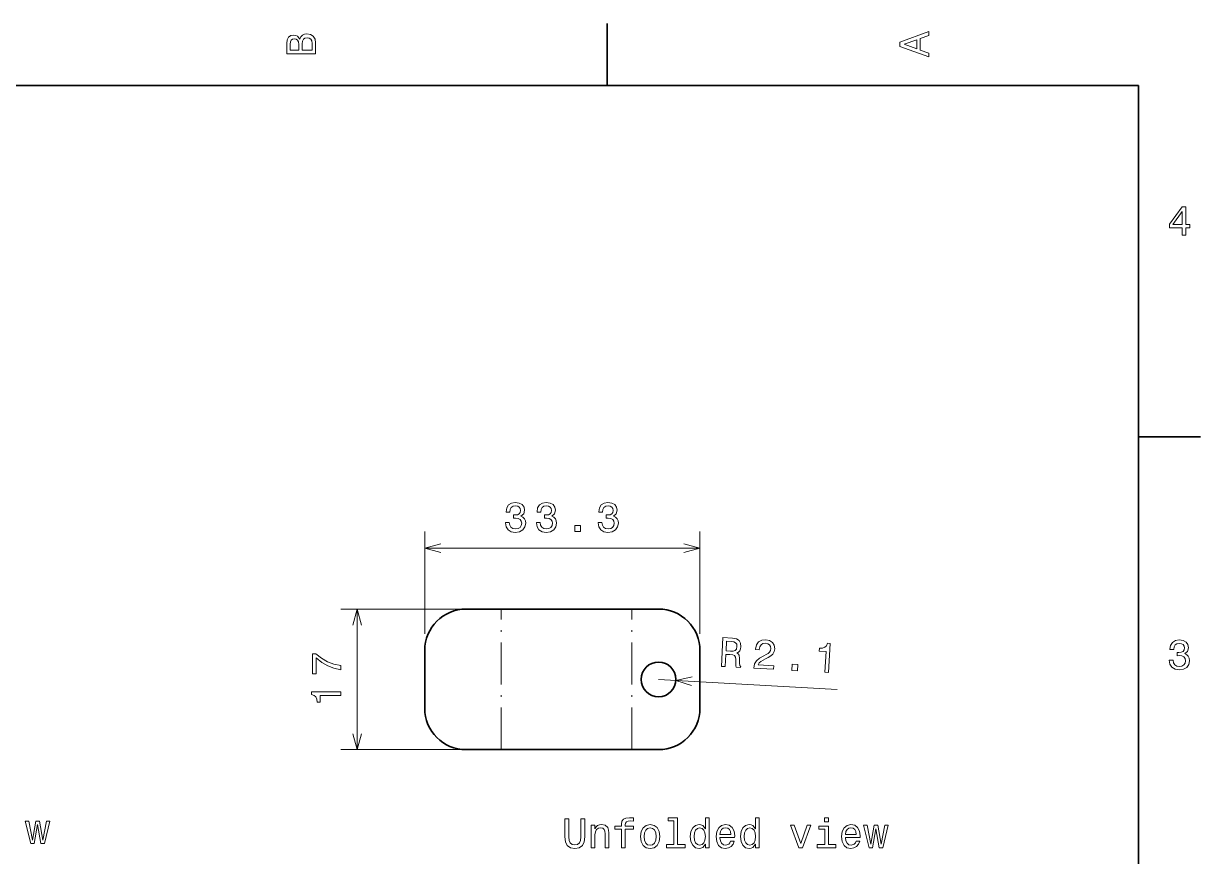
# Model space of a CAD drawing. Extents: x 0 to 297, y 0 to 210.
# Drawn here: x 152.1 to 294.5, y 106.8 to 207.5 of the extents above; entities that cross this region are included whole.
import ezdxf

# ---------------------------------------------------------------- set-up
doc = ezdxf.new("R2010")
doc.units = 0
doc.linetypes.add('DASHDOT', pattern=[18.5, 12, -3, 0.5, -3])

msp = doc.modelspace()

# ---------------------------------------------------------------- linework, layer by layer
at = {"color": 7, "lineweight": 35, "ltscale": 0.1875}
for p, q in [((222.699997, 200), (222.699997, 207.5)), ((287, 157.5), (294.5, 157.5))]:
    msp.add_line(p, q, dxfattribs=at)
at = {"color": 7, "lineweight": 35}
for p, q in [((287, 200), (10, 200)), ((287, 10), (287, 200))]:
    msp.add_line(p, q, dxfattribs=at)
at = {"color": 7, "lineweight": 13, "ltscale": 0.309313}
for p, q in [((200.634628, 133.675537), (200.634628, 146.048065)), ((233.933487, 133.675537), (233.933487, 146.048065))]:
    msp.add_line(p, q, dxfattribs=at)
at = {"color": 7, "lineweight": 13}
for p, q in [((200.634628, 144.048065), (233.933487, 144.048065)), ((228.933487, 128.175537), (250.543076, 126.953865))]:
    msp.add_line(p, q, dxfattribs=at)
at = {"color": 7, "lineweight": 13, "ltscale": 0.435105}
for p, q in [((207.872131, 136.675537), (190.467941, 136.675537)), ((207.872131, 119.675537), (190.467941, 119.675537))]:
    msp.add_line(p, q, dxfattribs=at)
at = {"color": 7, "lineweight": 13, "ltscale": 0.425}
msp.add_line((192.467941, 119.675537), (192.467941, 136.675537), dxfattribs=at)
at = {"color": 7, "lineweight": 35, "ltscale": 0.105938}
for p, q in [((205.634628, 136.675537), (209.872131, 136.675537)), ((205.634628, 119.675537), (209.872131, 119.675537))]:
    msp.add_line(p, q, dxfattribs=at)
at = {"color": 7, "linetype": 'DASHDOT', "lineweight": 13, "ltscale": 0.425}
for p, q in [((209.872131, 119.675537), (209.872131, 136.675537)), ((225.709152, 119.675537), (225.709152, 136.675537))]:
    msp.add_line(p, q, dxfattribs=at)
at = {"color": 7, "lineweight": 35, "ltscale": 0.395926}
for p, q in [((209.872131, 136.675537), (225.709152, 136.675537)), ((209.872131, 119.675537), (225.709152, 119.675537))]:
    msp.add_line(p, q, dxfattribs=at)
at = {"color": 7, "lineweight": 35, "ltscale": 0.080608}
for p, q in [((228.933487, 136.675537), (225.709152, 136.675537)), ((225.709152, 119.675537), (228.933487, 119.675537))]:
    msp.add_line(p, q, dxfattribs=at)
at = {"color": 7, "lineweight": 35, "ltscale": 0.175}
for p, q in [((200.634628, 124.675537), (200.634628, 131.675537)), ((233.933487, 124.675537), (233.933487, 131.675537))]:
    msp.add_line(p, q, dxfattribs=at)
at = {"color": 7, "lineweight": 13}
for points in [[(261.633209, 203.466858), (261.633209, 203.930847), (260.604401, 204.298996), (260.604401, 205.695969), (261.633209, 206.064133), (261.633209, 206.538193), (258.128174, 205.257217), (258.128174, 204.742798)], [(185.542007, 205.630417), (185.249496, 205.983429), (185.052811, 206.074219), (184.81073, 206.104477), (184.432495, 206.03891), (184.160156, 205.842224), (183.993729, 205.524506), (183.933212, 205.080704), (183.933212, 203.835022), (187.433212, 203.835022), (187.433212, 205.151306), (187.36261, 205.620331), (187.155838, 205.968307), (186.828018, 206.185165), (186.384216, 206.260818), (186.08667, 206.215424), (185.839554, 206.094391), (185.65799, 205.897705)], [(185.385666, 204.984879), (185.385666, 204.298996), (184.351807, 204.298996), (184.351807, 205.025223), (184.382065, 205.297562), (184.472839, 205.489197), (184.629181, 205.605194), (184.86116, 205.645538), (185.093155, 205.600143), (185.254532, 205.479111), (185.355408, 205.272339)], [(187.014618, 205.095825), (187.014618, 204.298996), (185.809296, 204.298996), (185.809296, 205.050446), (185.844589, 205.368164), (185.9505, 205.595108), (186.132065, 205.731277), (186.394302, 205.776657), (186.671692, 205.731277), (186.863327, 205.605194), (186.979324, 205.393372)], [(260.17572, 204.460388), (258.632477, 205), (260.17572, 205.539627)], [(292.277374, 181.916794), (292.731262, 181.916794), (292.731262, 182.784225), (293.23056, 182.784225), (293.23056, 183.187683), (292.731262, 183.187683), (292.731262, 185.341141), (292.272339, 185.341141), (290.739197, 183.228027), (290.739197, 182.784225), (292.277374, 182.784225)], [(291.162842, 183.187683), (292.277374, 184.756134), (292.277374, 183.187683)], [(210.409134, 147.147491), (210.409134, 147.112198), (210.489822, 146.628052), (210.726852, 146.264923), (211.100052, 146.032944), (211.594284, 145.947205), (212.11879, 146.032944), (212.512161, 146.254852), (212.764313, 146.60788), (212.855103, 147.061768), (212.814758, 147.359314), (212.703796, 147.601379), (212.522247, 147.787994), (212.280167, 147.924149), (212.607971, 148.196487), (212.723969, 148.630203), (212.648331, 149.023575), (212.431473, 149.321121), (212.078445, 149.507721), (211.594284, 149.573288), (211.140396, 149.492599), (210.792419, 149.270691), (210.565475, 148.917664), (210.489822, 148.448654), (210.489822, 148.413345), (210.938675, 148.413345), (210.979019, 148.736115), (211.110138, 148.968109), (211.32196, 149.109314), (211.619507, 149.159744), (211.88176, 149.1194), (212.073395, 149.013489), (212.189392, 148.842026), (212.234787, 148.610031), (212.189392, 148.362915), (212.068359, 148.196487), (211.856537, 148.095627), (211.569077, 148.065369), (211.372391, 148.070404), (211.372391, 147.671997), (211.619507, 147.682083), (211.937225, 147.636688), (212.174255, 147.515656), (212.315475, 147.31897), (212.365906, 147.061768), (212.310425, 146.769257), (212.164169, 146.552399), (211.93219, 146.416229), (211.624542, 146.370834), (211.306824, 146.421265), (211.074844, 146.572571), (210.928589, 146.814636), (210.873108, 147.147491)], [(214.145157, 147.147491), (214.145157, 147.112198), (214.225845, 146.628052), (214.462875, 146.264923), (214.836075, 146.032944), (215.330307, 145.947205), (215.854813, 146.032944), (216.248184, 146.254852), (216.500336, 146.60788), (216.591125, 147.061768), (216.550781, 147.359314), (216.439819, 147.601379), (216.25827, 147.787994), (216.01619, 147.924149), (216.343994, 148.196487), (216.459991, 148.630203), (216.384354, 149.023575), (216.167496, 149.321121), (215.814468, 149.507721), (215.330307, 149.573288), (214.876419, 149.492599), (214.528442, 149.270691), (214.301498, 148.917664), (214.225845, 148.448654), (214.225845, 148.413345), (214.674698, 148.413345), (214.715042, 148.736115), (214.846161, 148.968109), (215.057983, 149.109314), (215.35553, 149.159744), (215.617783, 149.1194), (215.809418, 149.013489), (215.925415, 148.842026), (215.97081, 148.610031), (215.925415, 148.362915), (215.804382, 148.196487), (215.59256, 148.095627), (215.305099, 148.065369), (215.108414, 148.070404), (215.108414, 147.671997), (215.35553, 147.682083), (215.673248, 147.636688), (215.910278, 147.515656), (216.051498, 147.31897), (216.101929, 147.061768), (216.046448, 146.769257), (215.900192, 146.552399), (215.668213, 146.416229), (215.360565, 146.370834), (215.042847, 146.421265), (214.810867, 146.572571), (214.664612, 146.814636), (214.609131, 147.147491)], [(221.617203, 147.147491), (221.617203, 147.112198), (221.697891, 146.628052), (221.934921, 146.264923), (222.308121, 146.032944), (222.802353, 145.947205), (223.326859, 146.032944), (223.72023, 146.254852), (223.972382, 146.60788), (224.063171, 147.061768), (224.022827, 147.359314), (223.911865, 147.601379), (223.730316, 147.787994), (223.488235, 147.924149), (223.816055, 148.196487), (223.932037, 148.630203), (223.8564, 149.023575), (223.639542, 149.321121), (223.286514, 149.507721), (222.802353, 149.573288), (222.348465, 149.492599), (222.000488, 149.270691), (221.773544, 148.917664), (221.697891, 148.448654), (221.697891, 148.413345), (222.146744, 148.413345), (222.187088, 148.736115), (222.318207, 148.968109), (222.530029, 149.109314), (222.827576, 149.159744), (223.089828, 149.1194), (223.281464, 149.013489), (223.397461, 148.842026), (223.442856, 148.610031), (223.397461, 148.362915), (223.276428, 148.196487), (223.064606, 148.095627), (222.777145, 148.065369), (222.58046, 148.070404), (222.58046, 147.671997), (222.827576, 147.682083), (223.145294, 147.636688), (223.382324, 147.515656), (223.523544, 147.31897), (223.573975, 147.061768), (223.518494, 146.769257), (223.372238, 146.552399), (223.140259, 146.416229), (222.832611, 146.370834), (222.514893, 146.421265), (222.282913, 146.572571), (222.136658, 146.814636), (222.081177, 147.147491)], [(218.804092, 146.048065), (219.500061, 146.048065), (219.500061, 146.799515), (218.804092, 146.799515)], [(236.527802, 129.74939), (236.996078, 129.722916), (237.079483, 131.198227), (237.557816, 131.171188), (237.909424, 131.136154), (238.126999, 131.053146), (238.238449, 130.880142), (238.272003, 130.580231), (238.271561, 130.125641), (238.284973, 129.826859), (238.335434, 129.647202), (238.86412, 129.61731), (238.869537, 129.712982), (238.761703, 129.860519), (238.736221, 130.124619), (238.732849, 130.690552), (238.670883, 131.113312), (238.562469, 131.250778), (238.386612, 131.356689), (238.595139, 131.471191), (238.746094, 131.63945), (238.849243, 131.855881), (238.894547, 132.121033), (238.847961, 132.547974), (238.66449, 132.876572), (238.342987, 133.0867), (237.893509, 133.17778), (236.725357, 133.24382)], [(237.738403, 132.757187), (238.043839, 132.70961), (238.254944, 132.6017), (238.380936, 132.417786), (238.410599, 132.13829), (238.343735, 131.849091), (238.197815, 131.680542), (237.961075, 131.603012), (237.642441, 131.595764), (237.103668, 131.626221), (237.169434, 132.789352)], [(240.451645, 129.527573), (242.853439, 129.391785), (242.877914, 129.824814), (240.979645, 129.932129), (241.09877, 130.162796), (241.291138, 130.348923), (241.870255, 130.674835), (242.175873, 130.809082), (242.520432, 131.006821), (242.771317, 131.245193), (242.924057, 131.534592), (242.993484, 131.869095), (242.931793, 132.29689), (242.713928, 132.642593), (242.363358, 132.874573), (241.899353, 132.976563), (241.411133, 132.918289), (241.030182, 132.702423), (240.772186, 132.338165), (240.663437, 131.844238), (240.659454, 131.773743), (241.117661, 131.747833), (241.119934, 131.788116), (241.184601, 132.127945), (241.334793, 132.372025), (241.56041, 132.520905), (241.850555, 132.560074), (242.13974, 132.49321), (242.349136, 132.355087), (242.479019, 132.150742), (242.515427, 131.901169), (242.467087, 131.671555), (242.360321, 131.480591), (242.189514, 131.318497), (241.959427, 131.179962), (241.653244, 131.035629), (241.142136, 130.751343), (240.775925, 130.438675), (240.546707, 130.047531), (240.452499, 129.542679)], [(249.049744, 129.041489), (249.507935, 129.015579), (249.706909, 132.535172), (249.364517, 132.554535), (249.256531, 132.252518), (249.063583, 132.05632), (248.779816, 131.951126), (248.394867, 131.93248), (248.374664, 131.574982), (249.190353, 131.52887)], [(290.729126, 130.51622), (290.729126, 130.480911), (290.809814, 129.996765), (291.046844, 129.633652), (291.420044, 129.401657), (291.914276, 129.315933), (292.438782, 129.401657), (292.832153, 129.623566), (293.08429, 129.976593), (293.175079, 130.430481), (293.134735, 130.728027), (293.023773, 130.970108), (292.842224, 131.156708), (292.600159, 131.292877), (292.927948, 131.565216), (293.043945, 131.998932), (292.968292, 132.392303), (292.751434, 132.68985), (292.398407, 132.87645), (291.914276, 132.942017), (291.460388, 132.861313), (291.112396, 132.63942), (290.885468, 132.286392), (290.809814, 131.817368), (290.809814, 131.782074), (291.258636, 131.782074), (291.299011, 132.104828), (291.430115, 132.336823), (291.641937, 132.478027), (291.939484, 132.528473), (292.201721, 132.488113), (292.393372, 132.382217), (292.509369, 132.210739), (292.554749, 131.97876), (292.509369, 131.731628), (292.388336, 131.565216), (292.176514, 131.46434), (291.889069, 131.434082), (291.692383, 131.439133), (291.692383, 131.04071), (291.939484, 131.050797), (292.257202, 131.005417), (292.494232, 130.884369), (292.635468, 130.687683), (292.685883, 130.430481), (292.630402, 130.13797), (292.484161, 129.921112), (292.252167, 129.784943), (291.944519, 129.739563), (291.626801, 129.789993), (291.394806, 129.941284), (291.248566, 130.183365), (291.193085, 130.51622)], [(190.467941, 129.342545), (190.467941, 129.851913), (189.635803, 130.018326), (188.859146, 130.310837), (188.13797, 130.72438), (187.462173, 131.264008), (187.043594, 131.264008), (187.043594, 128.863434), (187.502518, 128.863434), (187.502518, 130.779861), (188.18335, 130.225098), (188.894455, 129.806519), (189.65094, 129.514008)], [(245.062881, 129.266876), (245.757736, 129.2276), (245.80014, 129.977844), (245.105286, 130.01712)], [(190.467941, 126.216751), (190.467941, 126.675682), (186.942719, 126.675682), (186.942719, 126.332741), (187.250366, 126.241966), (187.457138, 126.06041), (187.578171, 125.783028), (187.618515, 125.399742), (187.976593, 125.399742), (187.976593, 126.216751)], [(217.596741, 109.150322), (217.667343, 108.51992), (217.889252, 108.071068), (218.262451, 107.813866), (218.802063, 107.723091), (219.336655, 107.813866), (219.709854, 108.071068), (219.931747, 108.514877), (220.007401, 109.150322), (220.007401, 111.318909), (219.538376, 111.318909), (219.538376, 109.125107), (219.492996, 108.696434), (219.356827, 108.388794), (219.124832, 108.207237), (218.802063, 108.146721), (218.469223, 108.207237), (218.237228, 108.388794), (218.101059, 108.691383), (218.060715, 109.125107), (218.060715, 111.318909), (217.596741, 111.318909)], [(224.445435, 110.058105), (224.445435, 107.818909), (224.889252, 107.818909), (224.889252, 110.058105), (225.897888, 110.058105), (225.897888, 110.43634), (224.889252, 110.43634), (224.889252, 110.602768), (224.924545, 110.804497), (225.040543, 110.940666), (225.237228, 111.021355), (225.519653, 111.05162), (225.897888, 111.031448), (225.897888, 111.414734), (225.418777, 111.439949), (224.985062, 111.394554), (224.68248, 111.258392), (224.500916, 111.021355), (224.445435, 110.683464), (224.445435, 110.43634), (223.633484, 110.43634), (223.633484, 110.058105)], [(230.784775, 111.06675), (230.784775, 108.192108), (229.871948, 108.192108), (229.871948, 107.818909), (232.136368, 107.818909), (232.136368, 108.192108), (231.228577, 108.192108), (231.228577, 111.439949), (230.088806, 111.439949), (230.088806, 111.06675)], [(234.602509, 108.237495), (234.602509, 107.818909), (235.04631, 107.818909), (235.04631, 111.439949), (234.607544, 111.439949), (234.607544, 110.113579), (234.269653, 110.496864), (234.062881, 110.587639), (233.825851, 110.62294), (233.397171, 110.522079), (233.064316, 110.239655), (232.847458, 109.785767), (232.771805, 109.175537), (232.847458, 108.565308), (233.064316, 108.106369), (233.397171, 107.818909), (233.825851, 107.723091), (234.062881, 107.758392), (234.274689, 107.849167)], [(240.674545, 108.237495), (240.674545, 107.818909), (241.118347, 107.818909), (241.118347, 111.439949), (240.679596, 111.439949), (240.679596, 110.113579), (240.34169, 110.496864), (240.134918, 110.587639), (239.897888, 110.62294), (239.469223, 110.522079), (239.136368, 110.239655), (238.91951, 109.785767), (238.843857, 109.175537), (238.91951, 108.565308), (239.136368, 108.106369), (239.469223, 107.818909), (239.897888, 107.723091), (240.134918, 107.758392), (240.346741, 107.849167)], [(249.490112, 111.439949), (249.021088, 111.439949), (249.021088, 110.935623), (249.490112, 110.935623)], [(153.390747, 108.315521), (153.794205, 110.615234), (154.197662, 108.315521), (154.621292, 108.315521), (155.286987, 111.023735), (154.858322, 111.023735), (154.40947, 108.724022), (154.011063, 111.023735), (153.572296, 111.023735), (153.173889, 108.724022), (152.725037, 111.023735), (152.301407, 111.023735), (152.967102, 108.315521)], [(220.794144, 107.818909), (221.237946, 107.818909), (221.237946, 109.382309), (221.28334, 109.740379), (221.429596, 110.002625), (221.65654, 110.164009), (221.959137, 110.224525), (222.201202, 110.174095), (222.352509, 110.037926), (222.428146, 109.810982), (222.453369, 109.508392), (222.453369, 107.818909), (222.897171, 107.818909), (222.897171, 109.599167), (222.876999, 109.957237), (222.786224, 110.254791), (222.488663, 110.527122), (222.024689, 110.62294), (221.767487, 110.587639), (221.550629, 110.491821), (221.364029, 110.330437), (221.217773, 110.113579), (221.217773, 110.527122), (220.794144, 110.527122)], [(226.735062, 109.170494), (226.815765, 108.555222), (227.047745, 108.101326), (227.415909, 107.818909), (227.910141, 107.723091), (228.399338, 107.818909), (228.767487, 108.096283), (228.999481, 108.550179), (229.085205, 109.170494), (228.999481, 109.785767), (228.767487, 110.244698), (228.399338, 110.522079), (227.910141, 110.62294), (227.415909, 110.522079), (227.047745, 110.239655), (226.815765, 109.785767)], [(227.188965, 109.175537), (227.234344, 109.629425), (227.375549, 109.957237), (227.602509, 110.158966), (227.910141, 110.229568), (228.212738, 110.158966), (228.439682, 109.96228), (228.580887, 109.629425), (228.631317, 109.175537), (228.580887, 108.716606), (228.439682, 108.383751), (228.212738, 108.182022), (227.910141, 108.116463), (227.602509, 108.182022), (227.375549, 108.383751), (227.234344, 108.716606)], [(233.901489, 110.224525), (234.194, 110.153923), (234.415909, 109.957237), (234.547028, 109.629425), (234.597458, 109.175537), (234.547028, 108.716606), (234.415909, 108.388794), (234.194, 108.187065), (233.901489, 108.121506), (233.624115, 108.187065), (233.412292, 108.388794), (233.271088, 108.721649), (233.225708, 109.175537), (233.271088, 109.624382), (233.412292, 109.952194), (233.624115, 110.153923)], [(236.362595, 109.044411), (238.137802, 109.044411), (238.142853, 109.251183), (238.062164, 109.831154), (237.840256, 110.264877), (237.487228, 110.527122), (237.018204, 110.62294), (236.55928, 110.522079), (236.206253, 110.239655), (235.979309, 109.780724), (235.898605, 109.175537), (235.974258, 108.555222), (236.201202, 108.101326), (236.549194, 107.818909), (237.003082, 107.723091), (237.396454, 107.788651), (237.719223, 107.960121), (237.956253, 108.232452), (238.092407, 108.595566), (237.653656, 108.595566), (237.562881, 108.393837), (237.431747, 108.242538), (237.058548, 108.121506), (236.771088, 108.176979), (236.55423, 108.353493), (236.413025, 108.640953), (236.362595, 109.029282)], [(236.362595, 109.41761), (236.41806, 109.765594), (236.55423, 110.022797), (236.761002, 110.179138), (237.03334, 110.234612), (237.300629, 110.179138), (237.507401, 110.022797), (237.633484, 109.765594), (237.678864, 109.41761)], [(239.973541, 110.224525), (240.266052, 110.153923), (240.487946, 109.957237), (240.61908, 109.629425), (240.66951, 109.175537), (240.61908, 108.716606), (240.487946, 108.388794), (240.266052, 108.187065), (239.973541, 108.121506), (239.696167, 108.187065), (239.484344, 108.388794), (239.34314, 108.721649), (239.297745, 109.175537), (239.34314, 109.624382), (239.484344, 109.952194), (239.696167, 110.153923)], [(245.894287, 107.818909), (246.363312, 107.818909), (247.351776, 110.527122), (246.892853, 110.527122), (246.131317, 108.343407), (245.35466, 110.527122), (244.890686, 110.527122)], [(249.474976, 108.192108), (249.474976, 110.43634), (248.335205, 110.43634), (248.335205, 110.058105), (249.031174, 110.058105), (249.031174, 108.192108), (248.123398, 108.192108), (248.123398, 107.818909), (250.392853, 107.818909), (250.392853, 108.192108)], [(251.542694, 109.044411), (253.317917, 109.044411), (253.322968, 109.251183), (253.242264, 109.831154), (253.02037, 110.264877), (252.667343, 110.527122), (252.198318, 110.62294), (251.73938, 110.522079), (251.386353, 110.239655), (251.159424, 109.780724), (251.07872, 109.175537), (251.154373, 108.555222), (251.381317, 108.101326), (251.729309, 107.818909), (252.183197, 107.723091), (252.576569, 107.788651), (252.899323, 107.960121), (253.136353, 108.232452), (253.272522, 108.595566), (252.833771, 108.595566), (252.742981, 108.393837), (252.611862, 108.242538), (252.238663, 108.121506), (251.951202, 108.176979), (251.734344, 108.353493), (251.59314, 108.640953), (251.542694, 109.029282)], [(251.542694, 109.41761), (251.598175, 109.765594), (251.734344, 110.022797), (251.941116, 110.179138), (252.213455, 110.234612), (252.480743, 110.179138), (252.687515, 110.022797), (252.813599, 109.765594), (252.858978, 109.41761)], [(254.830887, 107.818909), (255.234344, 110.118622), (255.637802, 107.818909), (256.061432, 107.818909), (256.727142, 110.527122), (256.298462, 110.527122), (255.849609, 108.227409), (255.451202, 110.527122), (255.012436, 110.527122), (254.614029, 108.227409), (254.165176, 110.527122), (253.741547, 110.527122), (254.407257, 107.818909)]]:
    msp.add_lwpolyline(points, close=True, dxfattribs=at)
for points in [[(202.566483, 144.565704), (200.634628, 144.048065), (202.566483, 143.530441)], [(232.001633, 143.530441), (233.933487, 144.048065), (232.001633, 144.565704)], [(192.98558, 134.743683), (192.467941, 136.675537), (191.950302, 134.743683)], [(232.988129, 128.464783), (231.030136, 128.057007), (232.929688, 127.431152)], [(191.950302, 121.607391), (192.467941, 119.675537), (192.98558, 121.607391)]]:
    msp.add_lwpolyline(points, dxfattribs=at)
at = {"color": 7, "lineweight": 35}
msp.add_circle((228.933487, 128.175537), 2.1, dxfattribs=at)
for centre, start, end in [((205.634628, 131.675537), 90.000003, 179.999995), ((228.933487, 131.675537), 360, 90.000003), ((205.634628, 124.675537), 180.000005, 269.999997), ((228.933487, 124.675537), 269.999997, 360)]:
    msp.add_arc(centre, 5, start, end, dxfattribs=at)

doc.saveas('drawing.dxf')
